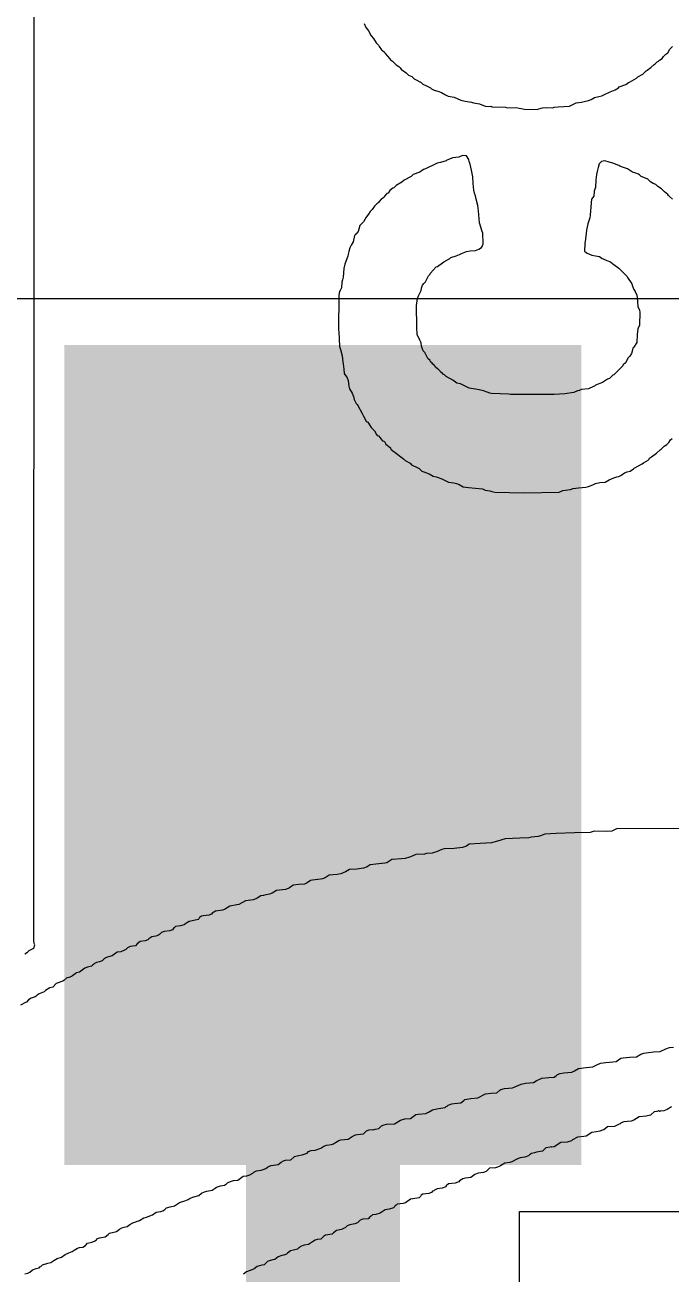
# Model space of a CAD drawing. Header units: inches. Extents: x 0 to 12.7, y -0.1 to 3.5.
# Drawn here: x 0.8146 to 0.8984, y 0.7457 to 0.9078 of the extents above; entities that cross this region are included whole.
import ezdxf

# ---------------------------------------------------------------- set-up
doc = ezdxf.new("R2010")
doc.units = ezdxf.units.IN
doc.header["$MEASUREMENT"] = 0
for name, color, linetype in [('Bottom Overlay', 54, 'Continuous'), ('Top Layer', 1, 'Continuous'), ('Top Paste', 8, 'Continuous'), ('Top Solder', 216, 'Continuous')]:
    doc.layers.add(name, color=color, linetype=linetype)

# ---------------------------------------------------------------- blocks, each defined once
blk = doc.blocks.new('SX1276S8S_T_X1_1')
at = {"layer": 'Top Layer'}
blk.add_hatch(color=1, dxfattribs=at).paths.add_polyline_path([(0.26575, 0.22638), (0.36417, 0.22638), (0.36417, 0.16732), (0.26575, 0.16732)])
at = {"layer": 'Top Paste'}
blk.add_hatch(color=8, dxfattribs=at).paths.add_polyline_path([(0.26575, 0.22638), (0.36417, 0.22638), (0.36417, 0.16732), (0.26575, 0.16732)])
at = {"layer": 'Top Solder'}
blk.add_hatch(color=216, dxfattribs=at).paths.add_polyline_path([(0.26175, 0.23038), (0.36817, 0.23038), (0.36817, 0.16332), (0.26175, 0.16332)])

msp = doc.modelspace()

# ---------------------------------------------------------------- linework, layer by layer
at = {"layer": 'Bottom Overlay'}
for p, q in [((0.81578, 0.78899), (0.81585, 1.28357)), ((0.8586, 0.90801), (0.85881, 0.90745)), ((0.85881, 0.90745), (0.85909, 0.90717)), ((0.85909, 0.90717), (0.85916, 0.90704)), ((0.85916, 0.90704), (0.85951, 0.90641)), ((0.85951, 0.90641), (0.85982, 0.90603)), ((0.85982, 0.90603), (0.86017, 0.90547)), ((0.86017, 0.90547), (0.86048, 0.90516)), ((0.86048, 0.90516), (0.86055, 0.90502)), ((0.86055, 0.90502), (0.86087, 0.90457)), ((0.86087, 0.90457), (0.861, 0.9045)), ((0.89799, 0.90418), (0.89826, 0.90467)), ((0.89826, 0.90467), (0.89861, 0.90502)), ((0.861, 0.9045), (0.86125, 0.90425)), ((0.86125, 0.90425), (0.86132, 0.90411)), ((0.86132, 0.90411), (0.86163, 0.90373)), ((0.86163, 0.90373), (0.86194, 0.90342)), ((0.86194, 0.90342), (0.86201, 0.90328)), ((0.86201, 0.90328), (0.86226, 0.9031)), ((0.86226, 0.9031), (0.86274, 0.90262)), ((0.89635, 0.90276), (0.89663, 0.90303)), ((0.89663, 0.90303), (0.89677, 0.9031)), ((0.89677, 0.9031), (0.89691, 0.90324)), ((0.89691, 0.90324), (0.89726, 0.90345)), ((0.89726, 0.90345), (0.89736, 0.90356)), ((0.89736, 0.90356), (0.89743, 0.9037)), ((0.89743, 0.9037), (0.89774, 0.90401)), ((0.89774, 0.90401), (0.89788, 0.90408)), ((0.89788, 0.90408), (0.89799, 0.90418)), ((0.86274, 0.90262), (0.86309, 0.90241)), ((0.86309, 0.90241), (0.86327, 0.90223)), ((0.86327, 0.90223), (0.86334, 0.9021)), ((0.86334, 0.9021), (0.86344, 0.90199)), ((0.86344, 0.90199), (0.86358, 0.90192)), ((0.86358, 0.90192), (0.86407, 0.90157)), ((0.86407, 0.90157), (0.86434, 0.9013)), ((0.86434, 0.9013), (0.8648, 0.90112)), ((0.89412, 0.90109), (0.89475, 0.90143)), ((0.89475, 0.90143), (0.89517, 0.90185)), ((0.89517, 0.90185), (0.89531, 0.90192)), ((0.89531, 0.90192), (0.89579, 0.90227)), ((0.89579, 0.90227), (0.89621, 0.90269)), ((0.89621, 0.90269), (0.89635, 0.90276)), ((0.8648, 0.90112), (0.86511, 0.90081)), ((0.86511, 0.90081), (0.86525, 0.90074)), ((0.86525, 0.90074), (0.86601, 0.90032)), ((0.86601, 0.90032), (0.86622, 0.90011)), ((0.86622, 0.90011), (0.86671, 0.8999)), ((0.86671, 0.8999), (0.8672, 0.89963)), ((0.89159, 0.89966), (0.89169, 0.89976)), ((0.89169, 0.89976), (0.89256, 0.90008)), ((0.89256, 0.90008), (0.89287, 0.90032)), ((0.89287, 0.90032), (0.89301, 0.90039)), ((0.89301, 0.90039), (0.89392, 0.90088)), ((0.89392, 0.90088), (0.89412, 0.90109)), ((0.8672, 0.89963), (0.86734, 0.89949)), ((0.86734, 0.89949), (0.86768, 0.89935)), ((0.86768, 0.89935), (0.86817, 0.89921)), ((0.86817, 0.89921), (0.86862, 0.89903)), ((0.86862, 0.89903), (0.86915, 0.89872)), ((0.86915, 0.89872), (0.86949, 0.89858)), ((0.86949, 0.89858), (0.87029, 0.89841)), ((0.87029, 0.89841), (0.87116, 0.89802)), ((0.88769, 0.89799), (0.88804, 0.89813)), ((0.88804, 0.89813), (0.88849, 0.89837)), ((0.88849, 0.89837), (0.88905, 0.89851)), ((0.88905, 0.89851), (0.88943, 0.89862)), ((0.88943, 0.89862), (0.88978, 0.89876)), ((0.88978, 0.89876), (0.89051, 0.89914)), ((0.89051, 0.89914), (0.89117, 0.89938)), ((0.89117, 0.89938), (0.89159, 0.89966)), ((0.87116, 0.89802), (0.87172, 0.89789)), ((0.87172, 0.89789), (0.87252, 0.89778)), ((0.87252, 0.89778), (0.8728, 0.89771)), ((0.8728, 0.89771), (0.87356, 0.89757)), ((0.87356, 0.89757), (0.87429, 0.89726)), ((0.87429, 0.89726), (0.87503, 0.89722)), ((0.87503, 0.89722), (0.87506, 0.89726)), ((0.87506, 0.89726), (0.8752, 0.89719)), ((0.8752, 0.89719), (0.87527, 0.89719)), ((0.87527, 0.89719), (0.87694, 0.89712)), ((0.87694, 0.89712), (0.87715, 0.89705)), ((0.87715, 0.89705), (0.8783, 0.89709)), ((0.8783, 0.89709), (0.87871, 0.89702)), ((0.87871, 0.89702), (0.87899, 0.89695)), ((0.87899, 0.89695), (0.87941, 0.89688)), ((0.87941, 0.89688), (0.88104, 0.89684)), ((0.88104, 0.89684), (0.88125, 0.89691)), ((0.88125, 0.89691), (0.88174, 0.89705)), ((0.88174, 0.89705), (0.88226, 0.89709)), ((0.88226, 0.89709), (0.88306, 0.89705)), ((0.88306, 0.89705), (0.88327, 0.89712)), ((0.88327, 0.89712), (0.88376, 0.89719)), ((0.88376, 0.89719), (0.88522, 0.89726)), ((0.88522, 0.89726), (0.88612, 0.89768)), ((0.88612, 0.89768), (0.88678, 0.89778)), ((0.88678, 0.89778), (0.88713, 0.89785)), ((0.88713, 0.89785), (0.88769, 0.89799)), ((0.86852, 0.88995), (0.86807, 0.88985)), ((0.86922, 0.89016), (0.86852, 0.88995)), ((0.86932, 0.89027), (0.86922, 0.89016)), ((0.87009, 0.89055), (0.86932, 0.89027)), ((0.87089, 0.89065), (0.87009, 0.89055)), ((0.87137, 0.89086), (0.87089, 0.89065)), ((0.87189, 0.89082), (0.87137, 0.89086)), ((0.87217, 0.89034), (0.87189, 0.89082)), ((0.87224, 0.89006), (0.87217, 0.89034)), ((0.87235, 0.88974), (0.87224, 0.89006)), ((0.88939, 0.89009), (0.88908, 0.88978)), ((0.88981, 0.89016), (0.88939, 0.89009)), ((0.8904, 0.88999), (0.88981, 0.89016)), ((0.89085, 0.88988), (0.8904, 0.88999)), ((0.86494, 0.88839), (0.86469, 0.88814)), ((0.86581, 0.8887), (0.86494, 0.88839)), ((0.86629, 0.88905), (0.86581, 0.8887)), ((0.86654, 0.88915), (0.86629, 0.88905)), ((0.86699, 0.88933), (0.86654, 0.88915)), ((0.86748, 0.88954), (0.86699, 0.88933)), ((0.86772, 0.88971), (0.86748, 0.88954)), ((0.86807, 0.88985), (0.86772, 0.88971)), ((0.87252, 0.88894), (0.87235, 0.88974)), ((0.87259, 0.88874), (0.87252, 0.88894)), ((0.87269, 0.88807), (0.87259, 0.88874)), ((0.88873, 0.88839), (0.88866, 0.88769)), ((0.88884, 0.88877), (0.88873, 0.88839)), ((0.88894, 0.88929), (0.88884, 0.88877)), ((0.88908, 0.88978), (0.88894, 0.88929)), ((0.89162, 0.88954), (0.89085, 0.88988)), ((0.89176, 0.88947), (0.89162, 0.88954)), ((0.89211, 0.88933), (0.89176, 0.88947)), ((0.89239, 0.88926), (0.89211, 0.88933)), ((0.89277, 0.88915), (0.89239, 0.88926)), ((0.89343, 0.8887), (0.89277, 0.88915)), ((0.89371, 0.88863), (0.89343, 0.8887)), ((0.89419, 0.88842), (0.89371, 0.88863)), ((0.89433, 0.88835), (0.89419, 0.88842)), ((0.89454, 0.88814), (0.89433, 0.88835)), ((0.86274, 0.88696), (0.86247, 0.88668)), ((0.86351, 0.88738), (0.86274, 0.88696)), ((0.86379, 0.88766), (0.86351, 0.88738)), ((0.86469, 0.88814), (0.86379, 0.88766)), ((0.87276, 0.88724), (0.87269, 0.88807)), ((0.87283, 0.88634), (0.87276, 0.88724)), ((0.88859, 0.88672), (0.88852, 0.88651)), ((0.88866, 0.88769), (0.88859, 0.88672)), ((0.89468, 0.88807), (0.89454, 0.88814)), ((0.89538, 0.8878), (0.89468, 0.88807)), ((0.89573, 0.88745), (0.89538, 0.8878)), ((0.89607, 0.88724), (0.89573, 0.88745)), ((0.89642, 0.8871), (0.89607, 0.88724)), ((0.8967, 0.88682), (0.89642, 0.8871)), ((0.89719, 0.88654), (0.8967, 0.88682)), ((0.86087, 0.88522), (0.86055, 0.88491)), ((0.861, 0.88529), (0.86087, 0.88522)), ((0.86118, 0.88547), (0.861, 0.88529)), ((0.86125, 0.8856), (0.86118, 0.88547)), ((0.86156, 0.88592), (0.86125, 0.8856)), ((0.8617, 0.88599), (0.86156, 0.88592)), ((0.86194, 0.8863), (0.8617, 0.88599)), ((0.86233, 0.88661), (0.86194, 0.8863)), ((0.86247, 0.88668), (0.86233, 0.88661)), ((0.8729, 0.88599), (0.87283, 0.88634)), ((0.87304, 0.88564), (0.8729, 0.88599)), ((0.87315, 0.88519), (0.87304, 0.88564)), ((0.87336, 0.88435), (0.87315, 0.88519)), ((0.88811, 0.88519), (0.88804, 0.8847)), ((0.88838, 0.8856), (0.88811, 0.88519)), ((0.88845, 0.88623), (0.88838, 0.8856)), ((0.88852, 0.88651), (0.88845, 0.88623)), ((0.89757, 0.88616), (0.89719, 0.88654)), ((0.89799, 0.88581), (0.89757, 0.88616)), ((0.89806, 0.88567), (0.89799, 0.88581)), ((0.8982, 0.88554), (0.89806, 0.88567)), ((0.89861, 0.88519), (0.8982, 0.88554)), ((0.85937, 0.88359), (0.85916, 0.88324)), ((0.85965, 0.88387), (0.85937, 0.88359)), ((0.85972, 0.884), (0.85965, 0.88387)), ((0.85986, 0.88414), (0.85972, 0.884)), ((0.85993, 0.88428), (0.85986, 0.88414)), ((0.86024, 0.8846), (0.85993, 0.88428)), ((0.86038, 0.88467), (0.86024, 0.8846)), ((0.86048, 0.88477), (0.86038, 0.88467)), ((0.86055, 0.88491), (0.86048, 0.88477)), ((0.87342, 0.88366), (0.87336, 0.88435)), ((0.87356, 0.88213), (0.87342, 0.88366)), ((0.88804, 0.8847), (0.88793, 0.88313)), ((0.85853, 0.88226), (0.85805, 0.88178)), ((0.85885, 0.88286), (0.85853, 0.88226)), ((0.85916, 0.88324), (0.85885, 0.88286)), ((0.87391, 0.88101), (0.87356, 0.88213)), ((0.88762, 0.88199), (0.88745, 0.88119)), ((0.88786, 0.88279), (0.88762, 0.88199)), ((0.88793, 0.88313), (0.88786, 0.88279)), ((0.85735, 0.88046), (0.85718, 0.87966)), ((0.85749, 0.8806), (0.85735, 0.88046)), ((0.85756, 0.88073), (0.85749, 0.8806)), ((0.85767, 0.88077), (0.85756, 0.88073)), ((0.85784, 0.88101), (0.85767, 0.88077)), ((0.85791, 0.88129), (0.85784, 0.88101)), ((0.85805, 0.88178), (0.85791, 0.88129)), ((0.87398, 0.8808), (0.87391, 0.88101)), ((0.87405, 0.87941), (0.87398, 0.8808)), ((0.88738, 0.88077), (0.88731, 0.88)), ((0.88745, 0.88119), (0.88738, 0.88077)), ((0.85673, 0.87886), (0.85662, 0.8784)), ((0.8569, 0.87924), (0.85673, 0.87886)), ((0.85718, 0.87966), (0.8569, 0.87924)), ((0.87304, 0.87854), (0.87349, 0.87872)), ((0.87349, 0.87872), (0.87384, 0.87893)), ((0.87384, 0.87893), (0.87391, 0.87906)), ((0.87391, 0.87906), (0.87405, 0.87941)), ((0.88724, 0.87945), (0.8872, 0.87844)), ((0.88731, 0.88), (0.88724, 0.87945)), ((0.85627, 0.87722), (0.8561, 0.87677)), ((0.85648, 0.87778), (0.85627, 0.87722)), ((0.85655, 0.87806), (0.85648, 0.87778)), ((0.85662, 0.8784), (0.85655, 0.87806)), ((0.86876, 0.87691), (0.86894, 0.87708)), ((0.86894, 0.87708), (0.8697, 0.8775)), ((0.8697, 0.8775), (0.86984, 0.87764)), ((0.86984, 0.87764), (0.87054, 0.87785)), ((0.87054, 0.87785), (0.87099, 0.87802)), ((0.87099, 0.87802), (0.87123, 0.87813)), ((0.87123, 0.87813), (0.87186, 0.8784)), ((0.87186, 0.8784), (0.87235, 0.87847)), ((0.87235, 0.87847), (0.87304, 0.87854)), ((0.8872, 0.87844), (0.88738, 0.87826)), ((0.88738, 0.87826), (0.88751, 0.87819)), ((0.88751, 0.87819), (0.88814, 0.87792)), ((0.88814, 0.87792), (0.88863, 0.87785)), ((0.88863, 0.87785), (0.88915, 0.87774)), ((0.88915, 0.87774), (0.88946, 0.8775)), ((0.88946, 0.8775), (0.8896, 0.87743)), ((0.8896, 0.87743), (0.89009, 0.87722)), ((0.89009, 0.87722), (0.89054, 0.87705)), ((0.89054, 0.87705), (0.89085, 0.8768)), ((0.85596, 0.87621), (0.85586, 0.87506)), ((0.8561, 0.87677), (0.85596, 0.87621)), ((0.86695, 0.87524), (0.86716, 0.87545)), ((0.86716, 0.87545), (0.86723, 0.87559)), ((0.86723, 0.87559), (0.86755, 0.87597)), ((0.86755, 0.87597), (0.86796, 0.87639)), ((0.86796, 0.87639), (0.8681, 0.87646)), ((0.8681, 0.87646), (0.86876, 0.87691)), ((0.89085, 0.8768), (0.89099, 0.87673)), ((0.89099, 0.87673), (0.89162, 0.87625)), ((0.89162, 0.87625), (0.8927, 0.87517)), ((0.85572, 0.87444), (0.85565, 0.87367)), ((0.85579, 0.87472), (0.85572, 0.87444)), ((0.85586, 0.87506), (0.85579, 0.87472)), ((0.86605, 0.87364), (0.86615, 0.87402)), ((0.86615, 0.87402), (0.86633, 0.87426)), ((0.86633, 0.87426), (0.86654, 0.87447)), ((0.86654, 0.87447), (0.86695, 0.87524)), ((0.8927, 0.87517), (0.89277, 0.87503)), ((0.89277, 0.87503), (0.89332, 0.87419)), ((0.89332, 0.87419), (0.89339, 0.87392)), ((0.89339, 0.87392), (0.89357, 0.87346)), ((0.85533, 0.87273), (0.85526, 0.86821)), ((0.8554, 0.87322), (0.85533, 0.87273)), ((0.85551, 0.87332), (0.8554, 0.87322)), ((0.85565, 0.87367), (0.85551, 0.87332)), ((0.86546, 0.872), (0.86553, 0.87228)), ((0.86553, 0.87228), (0.86567, 0.87263)), ((0.86567, 0.87263), (0.86598, 0.87336)), ((0.86598, 0.87336), (0.86605, 0.87364)), ((0.89357, 0.87346), (0.89367, 0.87336)), ((0.89367, 0.87336), (0.89374, 0.87322)), ((0.89374, 0.87322), (0.89395, 0.87273)), ((0.89395, 0.87273), (0.89402, 0.87245)), ((0.89402, 0.87245), (0.89409, 0.87127)), ((0.86539, 0.87138), (0.86546, 0.872)), ((0.86542, 0.86856), (0.86539, 0.87138)), ((0.89409, 0.87127), (0.8943, 0.87078)), ((0.8943, 0.87078), (0.89437, 0.87051)), ((0.89437, 0.87051), (0.8943, 0.86884)), ((0.85526, 0.86821), (0.85533, 0.868)), ((0.85533, 0.868), (0.8554, 0.86605)), ((0.86549, 0.86765), (0.86542, 0.86856)), ((0.86584, 0.86689), (0.86549, 0.86765)), ((0.89402, 0.86765), (0.89395, 0.86661)), ((0.89409, 0.86835), (0.89402, 0.86765)), ((0.8943, 0.86884), (0.89409, 0.86835)), ((0.8554, 0.86605), (0.85554, 0.8657)), ((0.85554, 0.8657), (0.85575, 0.86487)), ((0.86598, 0.86654), (0.86584, 0.86689)), ((0.86605, 0.86612), (0.86598, 0.86654)), ((0.86612, 0.86584), (0.86605, 0.86612)), ((0.86626, 0.8655), (0.86612, 0.86584)), ((0.89346, 0.86584), (0.89336, 0.86546)), ((0.8936, 0.86598), (0.89346, 0.86584)), ((0.89395, 0.86661), (0.8936, 0.86598)), ((0.85575, 0.86487), (0.85582, 0.86404)), ((0.85582, 0.86404), (0.85589, 0.86383)), ((0.86647, 0.86529), (0.86626, 0.8655)), ((0.86688, 0.86452), (0.86647, 0.86529)), ((0.86716, 0.86424), (0.86688, 0.86452)), ((0.86723, 0.8641), (0.86716, 0.86424)), ((0.86744, 0.8639), (0.86723, 0.8641)), ((0.89284, 0.86459), (0.89249, 0.86397)), ((0.89305, 0.8648), (0.89284, 0.86459)), ((0.89329, 0.86518), (0.89305, 0.8648)), ((0.89336, 0.86546), (0.89329, 0.86518)), ((0.85589, 0.86383), (0.85596, 0.86313)), ((0.85596, 0.86313), (0.85603, 0.86257)), ((0.85603, 0.86257), (0.85638, 0.86202)), ((0.86751, 0.86376), (0.86744, 0.8639)), ((0.86762, 0.86372), (0.86751, 0.86376)), ((0.86779, 0.86355), (0.86762, 0.86372)), ((0.86786, 0.86341), (0.86779, 0.86355)), ((0.8681, 0.86317), (0.86786, 0.86341)), ((0.86824, 0.8631), (0.8681, 0.86317)), ((0.86848, 0.86285), (0.86824, 0.8631)), ((0.86855, 0.86271), (0.86848, 0.86285)), ((0.86866, 0.86268), (0.86855, 0.86271)), ((0.86887, 0.86247), (0.86866, 0.86268)), ((0.86901, 0.8624), (0.86887, 0.86247)), ((0.86922, 0.86219), (0.86901, 0.8624)), ((0.89099, 0.8624), (0.89085, 0.86233)), ((0.89214, 0.86355), (0.89099, 0.8624)), ((0.89221, 0.86369), (0.89214, 0.86355)), ((0.89249, 0.86397), (0.89221, 0.86369)), ((0.85638, 0.86202), (0.85652, 0.86167)), ((0.85652, 0.86167), (0.85662, 0.86094)), ((0.85662, 0.86094), (0.85669, 0.86059)), ((0.87012, 0.8617), (0.86922, 0.86219)), ((0.87026, 0.86157), (0.87012, 0.8617)), ((0.87064, 0.86132), (0.87026, 0.86157)), ((0.87109, 0.86122), (0.87064, 0.86132)), ((0.87172, 0.86094), (0.87109, 0.86122)), ((0.87221, 0.86066), (0.87172, 0.86094)), ((0.88835, 0.86087), (0.88772, 0.86059)), ((0.88849, 0.86094), (0.88835, 0.86087)), ((0.88859, 0.86104), (0.88849, 0.86094)), ((0.8895, 0.86139), (0.88859, 0.86104)), ((0.89016, 0.86184), (0.8895, 0.86139)), ((0.89044, 0.86191), (0.89016, 0.86184)), ((0.89085, 0.86233), (0.89044, 0.86191)), ((0.85669, 0.86059), (0.85704, 0.86003)), ((0.85704, 0.86003), (0.85721, 0.85958)), ((0.85721, 0.85958), (0.85732, 0.8592)), ((0.85732, 0.8592), (0.85756, 0.85868)), ((0.87276, 0.86059), (0.87221, 0.86066)), ((0.87304, 0.86052), (0.87276, 0.86059)), ((0.87353, 0.86045), (0.87304, 0.86052)), ((0.87409, 0.86031), (0.87353, 0.86045)), ((0.87454, 0.86014), (0.87409, 0.86031)), ((0.87492, 0.86003), (0.87454, 0.86014)), ((0.87513, 0.85996), (0.87492, 0.86003)), ((0.87736, 0.8599), (0.87513, 0.85996)), ((0.87757, 0.85983), (0.87736, 0.8599)), ((0.88324, 0.85986), (0.87757, 0.85983)), ((0.88463, 0.85993), (0.88324, 0.85986)), ((0.88578, 0.8601), (0.88463, 0.85993)), ((0.88626, 0.86031), (0.88578, 0.8601)), ((0.88654, 0.86038), (0.88626, 0.86031)), ((0.88658, 0.86042), (0.88654, 0.86038)), ((0.88678, 0.86049), (0.88658, 0.86042)), ((0.88772, 0.86059), (0.88678, 0.86049)), ((0.85756, 0.85868), (0.8577, 0.85854)), ((0.8577, 0.85854), (0.85777, 0.8584)), ((0.85777, 0.8584), (0.85833, 0.85736)), ((0.85833, 0.85736), (0.85853, 0.85701)), ((0.85853, 0.85701), (0.85888, 0.85638)), ((0.85888, 0.85638), (0.85899, 0.85628)), ((0.85899, 0.85628), (0.85909, 0.85624)), ((0.85909, 0.85624), (0.85916, 0.8561)), ((0.85916, 0.8561), (0.85944, 0.85569)), ((0.85944, 0.85569), (0.85951, 0.85555)), ((0.85951, 0.85555), (0.85993, 0.85513)), ((0.85993, 0.85513), (0.8602, 0.85464)), ((0.8602, 0.85464), (0.86031, 0.85454)), ((0.86031, 0.85454), (0.86045, 0.85447)), ((0.86045, 0.85447), (0.86069, 0.85422)), ((0.86069, 0.85422), (0.86076, 0.85409)), ((0.86076, 0.85409), (0.861, 0.85384)), ((0.861, 0.85384), (0.86114, 0.85377)), ((0.86114, 0.85377), (0.86132, 0.8536)), ((0.86132, 0.8536), (0.86139, 0.85346)), ((0.86139, 0.85346), (0.86163, 0.85322)), ((0.86163, 0.85322), (0.86177, 0.85315)), ((0.86177, 0.85315), (0.86201, 0.8529)), ((0.86201, 0.8529), (0.86208, 0.85276)), ((0.86208, 0.85276), (0.86233, 0.85252)), ((0.89653, 0.85221), (0.89698, 0.85266)), ((0.89698, 0.85266), (0.89712, 0.85273)), ((0.89712, 0.85273), (0.89753, 0.85315)), ((0.89753, 0.85315), (0.89788, 0.85335)), ((0.89788, 0.85335), (0.89813, 0.8536)), ((0.89813, 0.8536), (0.89833, 0.85395)), ((0.89833, 0.85395), (0.89854, 0.85415)), ((0.86233, 0.85252), (0.86247, 0.85245)), ((0.86247, 0.85245), (0.86372, 0.85148)), ((0.86372, 0.85148), (0.86393, 0.85127)), ((0.86393, 0.85127), (0.86455, 0.85092)), ((0.89482, 0.85099), (0.89545, 0.85134)), ((0.89545, 0.85134), (0.89555, 0.85144)), ((0.89555, 0.85144), (0.89562, 0.85158)), ((0.89562, 0.85158), (0.89573, 0.85168)), ((0.89573, 0.85168), (0.89586, 0.85175)), ((0.89586, 0.85175), (0.89653, 0.85221)), ((0.86455, 0.85092), (0.86476, 0.85071)), ((0.86476, 0.85071), (0.8649, 0.85064)), ((0.8649, 0.85064), (0.86539, 0.85043)), ((0.86539, 0.85043), (0.86574, 0.85022)), ((0.86574, 0.85022), (0.86608, 0.84988)), ((0.86608, 0.84988), (0.86636, 0.84981)), ((0.86636, 0.84981), (0.86702, 0.84956)), ((0.86702, 0.84956), (0.86755, 0.84925)), ((0.8919, 0.84932), (0.89239, 0.84967)), ((0.89239, 0.84967), (0.89273, 0.84981)), ((0.89273, 0.84981), (0.89312, 0.84991)), ((0.89312, 0.84991), (0.89353, 0.85019)), ((0.89353, 0.85019), (0.89364, 0.85029)), ((0.89364, 0.85029), (0.89468, 0.85085)), ((0.89468, 0.85085), (0.89482, 0.85099)), ((0.86755, 0.84925), (0.86793, 0.84914)), ((0.86793, 0.84914), (0.86821, 0.84908)), ((0.86821, 0.84908), (0.86866, 0.8489)), ((0.86866, 0.8489), (0.86956, 0.84848)), ((0.86956, 0.84848), (0.87022, 0.84838)), ((0.87022, 0.84838), (0.87057, 0.84831)), ((0.87057, 0.84831), (0.87092, 0.84817)), ((0.87092, 0.84817), (0.87144, 0.84786)), ((0.87144, 0.84786), (0.87214, 0.84779)), ((0.8864, 0.84772), (0.88734, 0.84782)), ((0.88734, 0.84782), (0.88769, 0.84789)), ((0.88769, 0.84789), (0.88825, 0.8481)), ((0.88825, 0.8481), (0.88863, 0.84828)), ((0.88863, 0.84828), (0.88918, 0.84841)), ((0.88918, 0.84841), (0.88988, 0.84848)), ((0.88988, 0.84848), (0.89037, 0.84876)), ((0.89037, 0.84876), (0.89099, 0.84904)), ((0.89099, 0.84904), (0.89138, 0.84914)), ((0.89138, 0.84914), (0.89165, 0.84921)), ((0.89165, 0.84921), (0.8919, 0.84932)), ((0.87214, 0.84779), (0.87395, 0.84758)), ((0.87395, 0.84758), (0.87429, 0.84744)), ((0.87429, 0.84744), (0.87489, 0.84734)), ((0.87489, 0.84734), (0.87516, 0.84727)), ((0.87516, 0.84727), (0.87555, 0.84716)), ((0.87555, 0.84716), (0.87937, 0.84709)), ((0.87937, 0.84709), (0.8839, 0.84716)), ((0.8839, 0.84716), (0.88438, 0.84737)), ((0.88438, 0.84737), (0.88536, 0.84751)), ((0.88536, 0.84751), (0.88571, 0.84765)), ((0.88571, 0.84765), (0.8864, 0.84772)), ((0.88118, 0.80249), (0.88031, 0.80239)), ((0.88146, 0.80256), (0.88118, 0.80249)), ((0.88205, 0.8028), (0.88146, 0.80256)), ((0.88351, 0.80287), (0.88205, 0.8028)), ((0.88588, 0.80294), (0.88351, 0.80287)), ((0.8879, 0.80301), (0.88588, 0.80294)), ((0.88845, 0.80315), (0.8879, 0.80301)), ((0.89002, 0.80312), (0.88845, 0.80315)), ((0.89072, 0.80319), (0.89002, 0.80312)), ((0.89134, 0.80347), (0.89072, 0.80319)), ((0.90227, 0.80354), (0.89134, 0.80347)), ((0.86869, 0.80079), (0.868, 0.80051)), ((0.86897, 0.80086), (0.86869, 0.80079)), ((0.87029, 0.80093), (0.86897, 0.80086)), ((0.87137, 0.80103), (0.87029, 0.80093)), ((0.87186, 0.80124), (0.87137, 0.80103)), ((0.87224, 0.80148), (0.87186, 0.80124)), ((0.87363, 0.80155), (0.87224, 0.80148)), ((0.87513, 0.80166), (0.87363, 0.80155)), ((0.87541, 0.80173), (0.87513, 0.80166)), ((0.87589, 0.80187), (0.87541, 0.80173)), ((0.8769, 0.80218), (0.87589, 0.80187)), ((0.87878, 0.80225), (0.8769, 0.80218)), ((0.87997, 0.80232), (0.87878, 0.80225)), ((0.88031, 0.80239), (0.87997, 0.80232)), ((0.86219, 0.7995), (0.86156, 0.79908)), ((0.86344, 0.79957), (0.86219, 0.7995)), ((0.86393, 0.79964), (0.86344, 0.79957)), ((0.86448, 0.79978), (0.86393, 0.79964)), ((0.86483, 0.79992), (0.86448, 0.79978)), ((0.86532, 0.80013), (0.86483, 0.79992)), ((0.86643, 0.8002), (0.86532, 0.80013)), ((0.86671, 0.80026), (0.86643, 0.8002)), ((0.86741, 0.80033), (0.86671, 0.80026)), ((0.86768, 0.8004), (0.86741, 0.80033)), ((0.868, 0.80051), (0.86768, 0.8004)), ((0.85509, 0.79755), (0.85405, 0.79748)), ((0.85558, 0.79762), (0.85509, 0.79755)), ((0.8562, 0.7979), (0.85558, 0.79762)), ((0.85669, 0.79818), (0.8562, 0.7979)), ((0.85767, 0.79825), (0.85669, 0.79818)), ((0.8585, 0.79839), (0.85767, 0.79825)), ((0.85899, 0.79853), (0.8585, 0.79839)), ((0.8594, 0.7988), (0.85899, 0.79853)), ((0.8601, 0.79887), (0.8594, 0.7988)), ((0.86128, 0.79901), (0.8601, 0.79887)), ((0.86156, 0.79908), (0.86128, 0.79901)), ((0.84938, 0.79616), (0.8489, 0.79581)), ((0.85015, 0.79623), (0.84938, 0.79616)), ((0.85085, 0.7963), (0.85015, 0.79623)), ((0.85123, 0.79647), (0.85085, 0.7963)), ((0.85165, 0.79675), (0.85123, 0.79647)), ((0.85192, 0.79682), (0.85165, 0.79675)), ((0.85293, 0.79693), (0.85192, 0.79682)), ((0.85321, 0.79699), (0.85293, 0.79693)), ((0.85356, 0.79713), (0.85321, 0.79699)), ((0.85405, 0.79748), (0.85356, 0.79713)), ((0.84472, 0.79449), (0.84424, 0.79428)), ((0.84521, 0.79477), (0.84472, 0.79449)), ((0.84556, 0.79484), (0.84521, 0.79477)), ((0.84584, 0.79491), (0.84556, 0.79484)), ((0.84632, 0.79498), (0.84584, 0.79491)), ((0.84667, 0.79512), (0.84632, 0.79498)), ((0.84723, 0.79546), (0.84667, 0.79512)), ((0.84841, 0.7956), (0.84723, 0.79546)), ((0.84876, 0.79574), (0.84841, 0.7956)), ((0.8489, 0.79581), (0.84876, 0.79574)), ((0.83933, 0.79279), (0.83891, 0.79251)), ((0.83961, 0.79285), (0.83933, 0.79279)), ((0.84024, 0.79292), (0.83961, 0.79285)), ((0.84051, 0.79299), (0.84024, 0.79292)), ((0.84117, 0.79345), (0.84051, 0.79299)), ((0.84208, 0.79359), (0.84117, 0.79345)), ((0.84236, 0.79365), (0.84208, 0.79359)), ((0.84323, 0.79411), (0.84236, 0.79365)), ((0.84424, 0.79428), (0.84323, 0.79411)), ((0.83536, 0.79112), (0.83526, 0.79101)), ((0.83592, 0.79146), (0.83536, 0.79112)), ((0.83651, 0.79157), (0.83592, 0.79146)), ((0.83707, 0.79171), (0.83651, 0.79157)), ((0.83717, 0.79181), (0.83707, 0.79171)), ((0.83724, 0.79195), (0.83717, 0.79181)), ((0.83749, 0.79212), (0.83724, 0.79195)), ((0.83777, 0.79219), (0.83749, 0.79212)), ((0.83846, 0.79226), (0.83777, 0.79219)), ((0.83881, 0.7924), (0.83846, 0.79226)), ((0.83891, 0.79251), (0.83881, 0.7924)), ((0.83105, 0.78945), (0.83067, 0.7892)), ((0.83157, 0.78955), (0.83105, 0.78945)), ((0.83192, 0.78969), (0.83157, 0.78955)), ((0.83206, 0.78976), (0.83192, 0.78969)), ((0.8323, 0.79), (0.83206, 0.78976)), ((0.83265, 0.79014), (0.8323, 0.79)), ((0.83338, 0.79025), (0.83265, 0.79014)), ((0.83373, 0.79038), (0.83338, 0.79025)), ((0.83383, 0.79049), (0.83373, 0.79038)), ((0.8339, 0.79063), (0.83383, 0.79049)), ((0.83401, 0.79066), (0.8339, 0.79063)), ((0.83415, 0.7908), (0.83401, 0.79066)), ((0.83477, 0.79087), (0.83415, 0.7908)), ((0.83526, 0.79101), (0.83477, 0.79087)), ((0.81515, 0.78767), (0.81574, 0.78798)), ((0.81574, 0.78798), (0.81588, 0.7884)), ((0.81581, 0.78861), (0.81578, 0.78899)), ((0.81588, 0.7884), (0.81581, 0.78861)), ((0.82792, 0.78805), (0.82768, 0.78781)), ((0.82827, 0.78819), (0.82792, 0.78805)), ((0.82893, 0.7883), (0.82827, 0.78819)), ((0.82917, 0.78854), (0.82893, 0.7883)), ((0.82955, 0.78885), (0.82917, 0.78854)), ((0.83018, 0.78892), (0.82955, 0.78885)), ((0.83053, 0.78906), (0.83018, 0.78892)), ((0.83067, 0.7892), (0.83053, 0.78906)), ((0.81459, 0.78725), (0.81494, 0.78746)), ((0.81494, 0.78746), (0.81515, 0.78767)), ((0.82427, 0.78621), (0.82388, 0.78611)), ((0.82461, 0.78635), (0.82427, 0.78621)), ((0.82482, 0.78656), (0.82461, 0.78635)), ((0.82496, 0.78663), (0.82482, 0.78656)), ((0.82507, 0.78673), (0.82496, 0.78663)), ((0.82545, 0.78684), (0.82507, 0.78673)), ((0.8259, 0.78701), (0.82545, 0.78684)), ((0.82656, 0.78746), (0.8259, 0.78701)), ((0.82705, 0.78753), (0.82656, 0.78746)), ((0.82754, 0.78774), (0.82705, 0.78753)), ((0.82768, 0.78781), (0.82754, 0.78774)), ((0.82131, 0.78478), (0.82093, 0.78454)), ((0.82169, 0.78489), (0.82131, 0.78478)), ((0.82239, 0.78537), (0.82169, 0.78489)), ((0.82274, 0.78551), (0.82239, 0.78537)), ((0.82322, 0.78565), (0.82274, 0.78551)), ((0.82336, 0.78579), (0.82322, 0.78565)), ((0.8235, 0.78586), (0.82336, 0.78579)), ((0.82364, 0.786), (0.8235, 0.78586)), ((0.82388, 0.78611), (0.82364, 0.786)), ((0.81867, 0.78339), (0.81821, 0.78294)), ((0.81954, 0.7837), (0.81867, 0.78339)), ((0.81964, 0.78381), (0.81954, 0.7837)), ((0.82002, 0.78412), (0.81964, 0.78381)), ((0.8203, 0.78419), (0.82002, 0.78412)), ((0.82065, 0.78433), (0.8203, 0.78419)), ((0.82079, 0.7844), (0.82065, 0.78433)), ((0.82093, 0.78454), (0.82079, 0.7844)), ((0.81543, 0.78148), (0.81508, 0.78127)), ((0.81592, 0.78169), (0.81543, 0.78148)), ((0.81606, 0.78176), (0.81592, 0.78169)), ((0.8162, 0.7819), (0.81606, 0.78176)), ((0.81644, 0.78207), (0.8162, 0.7819)), ((0.8171, 0.78231), (0.81644, 0.78207)), ((0.81727, 0.78249), (0.8171, 0.78231)), ((0.81783, 0.78284), (0.81727, 0.78249)), ((0.81821, 0.78294), (0.81783, 0.78284)), ((0.81466, 0.78092), (0.81404, 0.78057)), ((0.8148, 0.78099), (0.81466, 0.78092)), ((0.81508, 0.78127), (0.8148, 0.78099)), ((0.89698, 0.77459), (0.89774, 0.77494)), ((0.89774, 0.77494), (0.89823, 0.77508)), ((0.89823, 0.77508), (0.89872, 0.77515)), ((0.89044, 0.7732), (0.89127, 0.77327)), ((0.89127, 0.77327), (0.8919, 0.77369)), ((0.8919, 0.77369), (0.89218, 0.77375)), ((0.89218, 0.77375), (0.89308, 0.77382)), ((0.89308, 0.77382), (0.89392, 0.77389)), ((0.89392, 0.77389), (0.89447, 0.77424)), ((0.89447, 0.77424), (0.89486, 0.77435)), ((0.89486, 0.77435), (0.8952, 0.77442)), ((0.8952, 0.77442), (0.89614, 0.77452)), ((0.89614, 0.77452), (0.89698, 0.77459)), ((0.88369, 0.7716), (0.88404, 0.77174)), ((0.88404, 0.77174), (0.88452, 0.77181)), ((0.88452, 0.77181), (0.88553, 0.77191)), ((0.88553, 0.77191), (0.88588, 0.77205)), ((0.88588, 0.77205), (0.8864, 0.77236)), ((0.8864, 0.77236), (0.88738, 0.7725)), ((0.88738, 0.7725), (0.88828, 0.77257)), ((0.88828, 0.77257), (0.88877, 0.77285)), ((0.88877, 0.77285), (0.88925, 0.77306)), ((0.88925, 0.77306), (0.88995, 0.77313)), ((0.88995, 0.77313), (0.89044, 0.7732)), ((0.87805, 0.76993), (0.87896, 0.77035)), ((0.87896, 0.77035), (0.87951, 0.77048)), ((0.87951, 0.77048), (0.88056, 0.77055)), ((0.88056, 0.77055), (0.8809, 0.77076)), ((0.8809, 0.77076), (0.88167, 0.77111)), ((0.88167, 0.77111), (0.88257, 0.77118)), ((0.88257, 0.77118), (0.88327, 0.77125)), ((0.88327, 0.77125), (0.88341, 0.77139)), ((0.88341, 0.77139), (0.88355, 0.77146)), ((0.88355, 0.77146), (0.88369, 0.7716)), ((0.87165, 0.76833), (0.87193, 0.7684)), ((0.87193, 0.7684), (0.87242, 0.76847)), ((0.87242, 0.76847), (0.87336, 0.76857)), ((0.87336, 0.76857), (0.87436, 0.76909)), ((0.87436, 0.76909), (0.87506, 0.76916)), ((0.87506, 0.76916), (0.87583, 0.76923)), ((0.87583, 0.76923), (0.87621, 0.76955)), ((0.87621, 0.76955), (0.87631, 0.76965)), ((0.87631, 0.76965), (0.8768, 0.76979)), ((0.8768, 0.76979), (0.87784, 0.76986)), ((0.87784, 0.76986), (0.87805, 0.76993)), ((0.86695, 0.76669), (0.86748, 0.76701)), ((0.86748, 0.76701), (0.86803, 0.76714)), ((0.86803, 0.76714), (0.86883, 0.76725)), ((0.86883, 0.76725), (0.86911, 0.76732)), ((0.86911, 0.76732), (0.86922, 0.76742)), ((0.86922, 0.76742), (0.86935, 0.76749)), ((0.86935, 0.76749), (0.86949, 0.76763)), ((0.86949, 0.76763), (0.86998, 0.76777)), ((0.86998, 0.76777), (0.87026, 0.76784)), ((0.87026, 0.76784), (0.87116, 0.76791)), ((0.87116, 0.76791), (0.87155, 0.76822)), ((0.87155, 0.76822), (0.87165, 0.76833)), ((0.89656, 0.7668), (0.89621, 0.76673)), ((0.89677, 0.76687), (0.89656, 0.7668)), ((0.89691, 0.7668), (0.89677, 0.76687)), ((0.89698, 0.76687), (0.89691, 0.7668)), ((0.89708, 0.76683), (0.89698, 0.76687)), ((0.89746, 0.76687), (0.89708, 0.76683)), ((0.89792, 0.76704), (0.89746, 0.76687)), ((0.89847, 0.76739), (0.89792, 0.76704)), ((0.86121, 0.76506), (0.86149, 0.76513)), ((0.86149, 0.76513), (0.86254, 0.7652)), ((0.86254, 0.7652), (0.8633, 0.76568)), ((0.8633, 0.76568), (0.86386, 0.76582)), ((0.86386, 0.76582), (0.86462, 0.76589)), ((0.86462, 0.76589), (0.86532, 0.76638)), ((0.86532, 0.76638), (0.8656, 0.76645)), ((0.8656, 0.76645), (0.86661, 0.76655)), ((0.86661, 0.76655), (0.86695, 0.76669)), ((0.89169, 0.76513), (0.89106, 0.76485)), ((0.89183, 0.7652), (0.89169, 0.76513)), ((0.89193, 0.7653), (0.89183, 0.7652)), ((0.89228, 0.76544), (0.89193, 0.7653)), ((0.89322, 0.76554), (0.89228, 0.76544)), ((0.8936, 0.76565), (0.89322, 0.76554)), ((0.89426, 0.7661), (0.8936, 0.76565)), ((0.89517, 0.76617), (0.89426, 0.7661)), ((0.89573, 0.76631), (0.89517, 0.76617)), ((0.89583, 0.76641), (0.89573, 0.76631)), ((0.89621, 0.76673), (0.89583, 0.76641)), ((0.85652, 0.76321), (0.85707, 0.76356)), ((0.85707, 0.76356), (0.85746, 0.76374)), ((0.85746, 0.76374), (0.85773, 0.7638)), ((0.85773, 0.7638), (0.8585, 0.76387)), ((0.8585, 0.76387), (0.85892, 0.76429)), ((0.85892, 0.76429), (0.85927, 0.76443)), ((0.85927, 0.76443), (0.85972, 0.76447)), ((0.85972, 0.76447), (0.85982, 0.76443)), ((0.85982, 0.76443), (0.86003, 0.7645)), ((0.86003, 0.7645), (0.86052, 0.76457)), ((0.86052, 0.76457), (0.86087, 0.76492)), ((0.86087, 0.76492), (0.86121, 0.76506)), ((0.8871, 0.76353), (0.88626, 0.76346)), ((0.88738, 0.7636), (0.8871, 0.76353)), ((0.88814, 0.76408), (0.88738, 0.7636)), ((0.8887, 0.76415), (0.88814, 0.76408)), ((0.88918, 0.76422), (0.8887, 0.76415)), ((0.88953, 0.76436), (0.88918, 0.76422)), ((0.88967, 0.76443), (0.88953, 0.76436)), ((0.89016, 0.76478), (0.88967, 0.76443)), ((0.89106, 0.76485), (0.89016, 0.76478)), ((0.85252, 0.76186), (0.85297, 0.76203)), ((0.85297, 0.76203), (0.85339, 0.76231)), ((0.85339, 0.76231), (0.8537, 0.76241)), ((0.8537, 0.76241), (0.85436, 0.76252)), ((0.85436, 0.76252), (0.85464, 0.76259)), ((0.85464, 0.76259), (0.85488, 0.76276)), ((0.85488, 0.76276), (0.8553, 0.76304)), ((0.8553, 0.76304), (0.85558, 0.76311)), ((0.85558, 0.76311), (0.85652, 0.76321)), ((0.88216, 0.76207), (0.88174, 0.76165)), ((0.88271, 0.76214), (0.88216, 0.76207)), ((0.88292, 0.7622), (0.88271, 0.76214)), ((0.88296, 0.76217), (0.88292, 0.7622)), ((0.88327, 0.7622), (0.88296, 0.76217)), ((0.88411, 0.76276), (0.88327, 0.7622)), ((0.88494, 0.76283), (0.88411, 0.76276)), ((0.8855, 0.76297), (0.88494, 0.76283)), ((0.88564, 0.76311), (0.8855, 0.76297)), ((0.88626, 0.76346), (0.88564, 0.76311)), ((0.84782, 0.76022), (0.84813, 0.7604)), ((0.84813, 0.7604), (0.84841, 0.76047)), ((0.84841, 0.76047), (0.84911, 0.76053)), ((0.84911, 0.76053), (0.84949, 0.76085)), ((0.84949, 0.76085), (0.84959, 0.76095)), ((0.84959, 0.76095), (0.85008, 0.76109)), ((0.85008, 0.76109), (0.85057, 0.76116)), ((0.85057, 0.76116), (0.85123, 0.7614)), ((0.85123, 0.7614), (0.8514, 0.76158)), ((0.8514, 0.76158), (0.85175, 0.76172)), ((0.85175, 0.76172), (0.85224, 0.76179)), ((0.85224, 0.76179), (0.85252, 0.76186)), ((0.8785, 0.76064), (0.87777, 0.76026)), ((0.87885, 0.76078), (0.8785, 0.76064)), ((0.87944, 0.76088), (0.87885, 0.76078)), ((0.87993, 0.76102), (0.87944, 0.76088)), ((0.88007, 0.76116), (0.87993, 0.76102)), ((0.88031, 0.76133), (0.88007, 0.76116)), ((0.8807, 0.76144), (0.88031, 0.76133)), ((0.88097, 0.76151), (0.8807, 0.76144)), ((0.88146, 0.76158), (0.88097, 0.76151)), ((0.88174, 0.76165), (0.88146, 0.76158)), ((0.84378, 0.75855), (0.84417, 0.7588)), ((0.84417, 0.7588), (0.84431, 0.75893)), ((0.84431, 0.75893), (0.84465, 0.75907)), ((0.84465, 0.75907), (0.84525, 0.75918)), ((0.84525, 0.75918), (0.84552, 0.75925)), ((0.84552, 0.75925), (0.84587, 0.75939)), ((0.84587, 0.75939), (0.84605, 0.75956)), ((0.84605, 0.75956), (0.84618, 0.75963)), ((0.84618, 0.75963), (0.84653, 0.75977)), ((0.84653, 0.75977), (0.84744, 0.75991)), ((0.84744, 0.75991), (0.84782, 0.76022)), ((0.87339, 0.7588), (0.87294, 0.75862)), ((0.87409, 0.75886), (0.87339, 0.7588)), ((0.87443, 0.759), (0.87409, 0.75886)), ((0.87485, 0.75942), (0.87443, 0.759)), ((0.87562, 0.75949), (0.87485, 0.75942)), ((0.87589, 0.75956), (0.87562, 0.75949)), ((0.87628, 0.75973), (0.87589, 0.75956)), ((0.87683, 0.76008), (0.87628, 0.75973)), ((0.8775, 0.76019), (0.87683, 0.76008)), ((0.87777, 0.76026), (0.8775, 0.76019)), ((0.83944, 0.75699), (0.83999, 0.75713)), ((0.83999, 0.75713), (0.84051, 0.75723)), ((0.84051, 0.75723), (0.84076, 0.7574)), ((0.84076, 0.7574), (0.8409, 0.75754)), ((0.8409, 0.75754), (0.84104, 0.75761)), ((0.84104, 0.75761), (0.84138, 0.75775)), ((0.84138, 0.75775), (0.84166, 0.75782)), ((0.84166, 0.75782), (0.84222, 0.75789)), ((0.84222, 0.75789), (0.84291, 0.75838)), ((0.84291, 0.75838), (0.8434, 0.75845)), ((0.8434, 0.75845), (0.84378, 0.75855)), ((0.86918, 0.75702), (0.86873, 0.75685)), ((0.86925, 0.75716), (0.86918, 0.75702)), ((0.86956, 0.7574), (0.86925, 0.75716)), ((0.8704, 0.75747), (0.86956, 0.7574)), ((0.87075, 0.75761), (0.8704, 0.75747)), ((0.87089, 0.75768), (0.87075, 0.75761)), ((0.87099, 0.75779), (0.87089, 0.75768)), ((0.87141, 0.75806), (0.87099, 0.75779)), ((0.87175, 0.75813), (0.87141, 0.75806)), ((0.87242, 0.75824), (0.87175, 0.75813)), ((0.87294, 0.75862), (0.87242, 0.75824)), ((0.83578, 0.75535), (0.83589, 0.75546)), ((0.83589, 0.75546), (0.83603, 0.75552)), ((0.83603, 0.75552), (0.83651, 0.75573)), ((0.83651, 0.75573), (0.83714, 0.75587)), ((0.83714, 0.75587), (0.83752, 0.75619)), ((0.83752, 0.75619), (0.8379, 0.75636)), ((0.8379, 0.75636), (0.83818, 0.75643)), ((0.83818, 0.75643), (0.83891, 0.7566)), ((0.83891, 0.7566), (0.8393, 0.75685)), ((0.8393, 0.75685), (0.83944, 0.75699)), ((0.8649, 0.75546), (0.86462, 0.75539)), ((0.86574, 0.75559), (0.8649, 0.75546)), ((0.86591, 0.75577), (0.86574, 0.75559)), ((0.86598, 0.75591), (0.86591, 0.75577)), ((0.86622, 0.75608), (0.86598, 0.75591)), ((0.86699, 0.75615), (0.86622, 0.75608)), ((0.86734, 0.75629), (0.86699, 0.75615)), ((0.86748, 0.75643), (0.86734, 0.75629)), ((0.86762, 0.7565), (0.86748, 0.75643)), ((0.86772, 0.7566), (0.86762, 0.7565)), ((0.86807, 0.75674), (0.86772, 0.7566)), ((0.86873, 0.75685), (0.86807, 0.75674)), ((0.83164, 0.75372), (0.83223, 0.75382)), ((0.83223, 0.75382), (0.83251, 0.75389)), ((0.83251, 0.75389), (0.83276, 0.75406)), ((0.83276, 0.75406), (0.83296, 0.75427)), ((0.83296, 0.75427), (0.83345, 0.75441)), ((0.83345, 0.75441), (0.83401, 0.75455)), ((0.83401, 0.75455), (0.83467, 0.755)), ((0.83467, 0.755), (0.83505, 0.75511)), ((0.83505, 0.75511), (0.83533, 0.75518)), ((0.83533, 0.75518), (0.83578, 0.75535)), ((0.86107, 0.75386), (0.86066, 0.75358)), ((0.86121, 0.75392), (0.86107, 0.75386)), ((0.86132, 0.75403), (0.86121, 0.75392)), ((0.86184, 0.75413), (0.86132, 0.75403)), ((0.8624, 0.75427), (0.86184, 0.75413)), ((0.86257, 0.75445), (0.8624, 0.75427)), ((0.86264, 0.75459), (0.86257, 0.75445)), ((0.86274, 0.75462), (0.86264, 0.75459)), ((0.86288, 0.75476), (0.86274, 0.75462)), ((0.86365, 0.75483), (0.86288, 0.75476)), ((0.86396, 0.75493), (0.86365, 0.75483)), ((0.86462, 0.75539), (0.86396, 0.75493)), ((0.82823, 0.75212), (0.82858, 0.75232)), ((0.82858, 0.75232), (0.82945, 0.75264)), ((0.82945, 0.75264), (0.83001, 0.75299)), ((0.83001, 0.75299), (0.83039, 0.75309)), ((0.83039, 0.75309), (0.83115, 0.75337)), ((0.83115, 0.75337), (0.83164, 0.75372)), ((0.85739, 0.75219), (0.85673, 0.75208)), ((0.85773, 0.75232), (0.85739, 0.75219)), ((0.85808, 0.75267), (0.85773, 0.75232)), ((0.85843, 0.75281), (0.85808, 0.75267)), ((0.85913, 0.75288), (0.85843, 0.75281)), ((0.8594, 0.75316), (0.85913, 0.75288)), ((0.85954, 0.75323), (0.8594, 0.75316)), ((0.85968, 0.75337), (0.85954, 0.75323)), ((0.8601, 0.75344), (0.85968, 0.75337)), ((0.86066, 0.75358), (0.8601, 0.75344)), ((0.82503, 0.75052), (0.82541, 0.75083)), ((0.82541, 0.75083), (0.82559, 0.751)), ((0.82559, 0.751), (0.82615, 0.75114)), ((0.82615, 0.75114), (0.82649, 0.75121)), ((0.82649, 0.75121), (0.82688, 0.75152)), ((0.82688, 0.75152), (0.82719, 0.7517)), ((0.82719, 0.7517), (0.82747, 0.75177)), ((0.82747, 0.75177), (0.82785, 0.75187)), ((0.82785, 0.75187), (0.82823, 0.75212)), ((0.85335, 0.75058), (0.853, 0.75024)), ((0.85359, 0.75076), (0.85335, 0.75058)), ((0.85446, 0.75086), (0.85359, 0.75076)), ((0.85464, 0.75104), (0.85446, 0.75086)), ((0.85502, 0.75135), (0.85464, 0.75104)), ((0.85565, 0.75149), (0.85502, 0.75135)), ((0.856, 0.75163), (0.85565, 0.75149)), ((0.85613, 0.7517), (0.856, 0.75163)), ((0.85638, 0.75194), (0.85613, 0.7517)), ((0.85673, 0.75208), (0.85638, 0.75194)), ((0.821, 0.74878), (0.82141, 0.74905)), ((0.82141, 0.74905), (0.82169, 0.74912)), ((0.82169, 0.74912), (0.82211, 0.74919)), ((0.82211, 0.74919), (0.82246, 0.7494)), ((0.82246, 0.7494), (0.82274, 0.74968)), ((0.82274, 0.74968), (0.82329, 0.74982)), ((0.82329, 0.74982), (0.82364, 0.74996)), ((0.82364, 0.74996), (0.82388, 0.75013)), ((0.82388, 0.75013), (0.82395, 0.75027)), ((0.82395, 0.75027), (0.82427, 0.75038)), ((0.82427, 0.75038), (0.82454, 0.75045)), ((0.82454, 0.75045), (0.82503, 0.75052)), ((0.84994, 0.74891), (0.84945, 0.74878)), ((0.85008, 0.74905), (0.84994, 0.74891)), ((0.85022, 0.74912), (0.85008, 0.74905)), ((0.85036, 0.74926), (0.85022, 0.74912)), ((0.85081, 0.74944), (0.85036, 0.74926)), ((0.8514, 0.74954), (0.85081, 0.74944)), ((0.85189, 0.74989), (0.8514, 0.74954)), ((0.85224, 0.7501), (0.85189, 0.74989)), ((0.85252, 0.75017), (0.85224, 0.7501)), ((0.853, 0.75024), (0.85252, 0.75017)), ((0.81797, 0.74721), (0.81835, 0.74745)), ((0.81835, 0.74745), (0.81877, 0.74773)), ((0.81877, 0.74773), (0.81933, 0.74787)), ((0.81933, 0.74787), (0.81981, 0.74822)), ((0.81981, 0.74822), (0.8203, 0.74843)), ((0.8203, 0.74843), (0.82075, 0.7486)), ((0.82075, 0.7486), (0.821, 0.74878)), ((0.84605, 0.74731), (0.84563, 0.7469)), ((0.84629, 0.74742), (0.84605, 0.74731)), ((0.84674, 0.74752), (0.84629, 0.74742)), ((0.84702, 0.74759), (0.84674, 0.74752)), ((0.84747, 0.74791), (0.84702, 0.74759)), ((0.84792, 0.74808), (0.84747, 0.74791)), ((0.8482, 0.74815), (0.84792, 0.74808)), ((0.84855, 0.74829), (0.8482, 0.74815)), ((0.84865, 0.74839), (0.84855, 0.74829)), ((0.84904, 0.74871), (0.84865, 0.74839)), ((0.84945, 0.74878), (0.84904, 0.74871)), ((0.81459, 0.74571), (0.81498, 0.74582)), ((0.81498, 0.74582), (0.81522, 0.74592)), ((0.81522, 0.74592), (0.8156, 0.74624)), ((0.8156, 0.74624), (0.81606, 0.74641)), ((0.81606, 0.74641), (0.81644, 0.74651)), ((0.81644, 0.74651), (0.81654, 0.74662)), ((0.81654, 0.74662), (0.81668, 0.74669)), ((0.81668, 0.74669), (0.81689, 0.7469)), ((0.81689, 0.7469), (0.81759, 0.74711)), ((0.81759, 0.74711), (0.81797, 0.74721)), ((0.84333, 0.74599), (0.84295, 0.74568)), ((0.84368, 0.74613), (0.84333, 0.74599)), ((0.84396, 0.7462), (0.84368, 0.74613)), ((0.84434, 0.74638), (0.84396, 0.7462)), ((0.84472, 0.74669), (0.84434, 0.74638)), ((0.84535, 0.74683), (0.84472, 0.74669)), ((0.84563, 0.7469), (0.84535, 0.74683))]:
    msp.add_line(p, q, dxfattribs=at)
at = {"layer": 'Top Layer'}
for p, q in [((0.927, 0.87225), (0.38582, 0.87225)), ((0.87875, 0.68164), (0.87875, 0.75383)), ((0.87875, 0.75383), (0.927, 0.75383))]:
    msp.add_line(p, q, dxfattribs=at)
at = {"layer": 'Top Layer', "const_width": 0.02}
msp.add_lwpolyline([(0.85326, 0.67108), (0.85326, 0.81304)], dxfattribs=at)
at = {"layer": 'Top Layer', "const_width": 0.01}
msp.add_lwpolyline([(0.84826, 0.81304, 1), (0.85826, 0.81304, 1)], format="xyb", close=True, dxfattribs=at)

# ---------------------------------------------------------------- block references
at = {"rotation": 270}
msp.add_blockref('SX1276S8S_T_X1_1', (0.65641, 1.128), dxfattribs=at)

doc.saveas('drawing.dxf')
